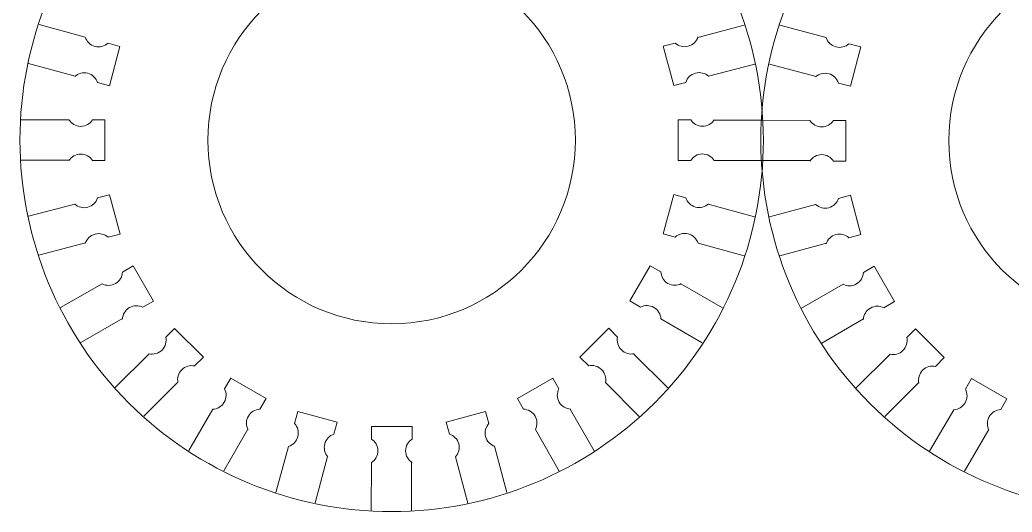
# Model space of a CAD drawing. Header units: centimetres. Extents: x -25 to 25, y -32.5 to 32.5.
# Drawn here: x 3.53 to 11.16, y -6.25 to -2.46 of the extents above; entities that cross this region are included whole.
import ezdxf

# ---------------------------------------------------------------- set-up
doc = ezdxf.new("R2010")
doc.units = ezdxf.units.CM
doc.header["$MEASUREMENT"] = 0
doc.layers.add('Capa 1', color=7, linetype='Continuous')

msp = doc.modelspace()

# ---------------------------------------------------------------- linework, layer by layer
at = {"layer": 'Capa 1', "color": 250, "lineweight": 9}
for points, knots in [([(6.38729, -0.52777), (7.14555, -0.52729), (7.87293, -0.82804), (8.40944, -1.36388), (8.40944, -1.36388), (8.94595, -1.8997), (9.24762, -2.63034), (9.2481, -3.38858), (9.2481, -3.38858), (9.24859, -4.14684), (8.94783, -4.87422), (8.41201, -5.41073), (8.41201, -5.41073), (7.87617, -5.94724), (7.14555, -6.24891), (6.38729, -6.24941), (6.38729, -6.24941), (5.62903, -6.24989), (4.90165, -5.94912), (4.36514, -5.4133), (4.36514, -5.4133), (3.82863, -4.87748), (3.52696, -4.14684), (3.52648, -3.38858), (3.52648, -3.38858), (3.526, -2.63034), (3.82675, -1.90294), (4.36259, -1.36643), (4.36259, -1.36643), (4.89841, -0.82992), (5.62903, -0.52825), (6.38729, -0.52777)], [0, 0, 0, 0, 0.1111111, 0.1111111, 0.1111111, 0.1111111, 0.2222222, 0.2222222, 0.2222222, 0.2222222, 0.3333333, 0.3333333, 0.3333333, 0.3333333, 0.4444444, 0.4444444, 0.4444444, 0.4444444, 0.5555556, 0.5555556, 0.5555556, 0.5555556, 0.6666667, 0.6666667, 0.6666667, 0.6666667, 0.7777778, 0.7777778, 0.7777778, 0.7777778, 1, 1, 1, 1]), ([(12.08951, -0.53133), (12.84777, -0.53085), (13.57516, -0.8316), (14.11167, -1.36744), (14.11167, -1.36744), (14.64817, -1.90326), (14.94984, -2.6339), (14.95032, -3.39214), (14.95032, -3.39214), (14.95082, -4.1504), (14.65005, -4.87778), (14.11423, -5.41429), (14.11423, -5.41429), (13.57839, -5.9508), (12.84777, -6.25247), (12.08951, -6.25297), (12.08951, -6.25297), (11.33126, -6.25344), (10.60387, -5.95268), (10.06736, -5.41686), (10.06736, -5.41686), (9.53086, -4.88103), (9.22918, -4.1504), (9.22871, -3.39214), (9.22871, -3.39214), (9.22823, -2.6339), (9.52898, -1.9065), (10.06481, -1.36999), (10.06481, -1.36999), (10.60064, -0.83348), (11.33126, -0.53181), (12.08951, -0.53133)], [0, 0, 0, 0, 0.1111111, 0.1111111, 0.1111111, 0.1111111, 0.2222222, 0.2222222, 0.2222222, 0.2222222, 0.3333333, 0.3333333, 0.3333333, 0.3333333, 0.4444444, 0.4444444, 0.4444444, 0.4444444, 0.5555556, 0.5555556, 0.5555556, 0.5555556, 0.6666667, 0.6666667, 0.6666667, 0.6666667, 0.7777778, 0.7777778, 0.7777778, 0.7777778, 1, 1, 1, 1]), ([(4.97321, -3.38861), (4.97321, -4.16958), (5.6063, -4.80267), (6.38726, -4.80267), (6.38726, -4.80267), (7.16823, -4.8027), (7.80135, -4.16958), (7.80135, -3.38861), (7.80135, -3.38861), (7.80138, -2.60762), (7.16823, -1.97453), (6.38729, -1.97453), (6.38729, -1.97453), (5.6063, -1.9745), (4.97321, -2.60762), (4.97321, -3.38861)], [0, 0, 0, 0, 0.2, 0.2, 0.2, 0.2, 0.4, 0.4, 0.4, 0.4, 0.6, 0.6, 0.6, 0.6, 1, 1, 1, 1]), ([(10.67544, -3.39217), (10.67544, -4.17314), (11.30852, -4.80622), (12.08949, -4.80622), (12.08949, -4.80622), (12.87046, -4.80625), (13.50357, -4.17314), (13.50357, -3.39217), (13.50357, -3.39217), (13.5036, -2.61117), (12.87046, -1.97809), (12.08952, -1.97809), (12.08952, -1.97809), (11.30852, -1.97806), (10.67544, -2.61117), (10.67544, -3.39217)], [0, 0, 0, 0, 0.2, 0.2, 0.2, 0.2, 0.4, 0.4, 0.4, 0.4, 0.6, 0.6, 0.6, 0.6, 1, 1, 1, 1]), ([(4.0292, -2.59523), (4.04, -2.62903), (4.06722, -2.65681), (4.10404, -2.66668), (4.10404, -2.66668), (4.14085, -2.67654), (4.17832, -2.6661), (4.20456, -2.64222)], [0, 0, 0, 0, 0.3333333, 0.3333333, 0.3333333, 0.3333333, 1, 1, 1, 1]), ([(8.74499, -2.59381), (8.7342, -2.62761), (8.70697, -2.65539), (8.67016, -2.66525), (8.67016, -2.66525), (8.63335, -2.67512), (8.59587, -2.66467), (8.56964, -2.64079)], [0, 0, 0, 0, 0.3333333, 0.3333333, 0.3333333, 0.3333333, 1, 1, 1, 1]), ([(4.20458, -2.64223), (4.20458, -2.64223), (4.29665, -2.66678), (4.29665, -2.66678), (4.29665, -2.66678), (4.29665, -2.66678), (4.21549, -2.96969), (4.21549, -2.96969), (4.21549, -2.96969), (4.21549, -2.96969), (4.12342, -2.94502), (4.12342, -2.94502)], [0, 0, 0, 0, 0.25, 0.25, 0.25, 0.25, 0.5, 0.5, 0.5, 0.5, 1, 1, 1, 1]), ([(8.65075, -2.9436), (8.65075, -2.9436), (8.55874, -2.96837), (8.55874, -2.96837), (8.55874, -2.96837), (8.55874, -2.96837), (8.47757, -2.66546), (8.47757, -2.66546), (8.47757, -2.66546), (8.47757, -2.66546), (8.56964, -2.64079), (8.56964, -2.64079)], [0, 0, 0, 0, 0.25, 0.25, 0.25, 0.25, 0.5, 0.5, 0.5, 0.5, 1, 1, 1, 1]), ([(9.73143, -2.59879), (9.74222, -2.63259), (9.76945, -2.66037), (9.80626, -2.67024), (9.80626, -2.67024), (9.84307, -2.6801), (9.88055, -2.66966), (9.90679, -2.64578)], [0, 0, 0, 0, 0.3333333, 0.3333333, 0.3333333, 0.3333333, 1, 1, 1, 1]), ([(9.90681, -2.64578), (9.90681, -2.64578), (9.99888, -2.67034), (9.99888, -2.67034), (9.99888, -2.67034), (9.99888, -2.67034), (9.91772, -2.97325), (9.91772, -2.97325), (9.91772, -2.97325), (9.91772, -2.97325), (9.82565, -2.94858), (9.82565, -2.94858)], [0, 0, 0, 0, 0.25, 0.25, 0.25, 0.25, 0.5, 0.5, 0.5, 0.5, 1, 1, 1, 1]), ([(3.94807, -2.89804), (3.97432, -2.87416), (4.01178, -2.86371), (4.0486, -2.87358), (4.0486, -2.87358), (4.08541, -2.88344), (4.11264, -2.91122), (4.12342, -2.94502)], [0, 0, 0, 0, 0.3333333, 0.3333333, 0.3333333, 0.3333333, 1, 1, 1, 1]), ([(8.82613, -2.89661), (8.79988, -2.87273), (8.76241, -2.86229), (8.7256, -2.87215), (8.7256, -2.87215), (8.68879, -2.88201), (8.66155, -2.9098), (8.65077, -2.9436)], [0, 0, 0, 0, 0.3333333, 0.3333333, 0.3333333, 0.3333333, 1, 1, 1, 1]), ([(9.65029, -2.90159), (9.67654, -2.87772), (9.71401, -2.86727), (9.75083, -2.87714), (9.75083, -2.87714), (9.78763, -2.887), (9.81487, -2.91478), (9.82565, -2.94858)], [0, 0, 0, 0, 0.3333333, 0.3333333, 0.3333333, 0.3333333, 1, 1, 1, 1]), ([(3.90422, -3.23258), (3.92339, -3.26244), (3.95688, -3.28223), (3.995, -3.28223), (3.995, -3.28223), (4.0331, -3.28223), (4.0666, -3.26244), (4.08576, -3.23258)], [0, 0, 0, 0, 0.3333333, 0.3333333, 0.3333333, 0.3333333, 1, 1, 1, 1]), ([(4.08578, -3.23258), (4.08578, -3.23258), (4.18107, -3.23247), (4.18107, -3.23247), (4.18107, -3.23247), (4.18107, -3.23247), (4.18107, -3.54607), (4.18107, -3.54607), (4.18107, -3.54607), (4.18107, -3.54607), (4.08576, -3.54607), (4.08576, -3.54607)], [0, 0, 0, 0, 0.25, 0.25, 0.25, 0.25, 0.5, 0.5, 0.5, 0.5, 1, 1, 1, 1]), ([(8.6888, -3.54459), (8.6888, -3.54459), (8.5935, -3.5447), (8.5935, -3.5447), (8.5935, -3.5447), (8.5935, -3.5447), (8.5935, -3.23111), (8.5935, -3.23111), (8.5935, -3.23111), (8.5935, -3.23111), (8.68882, -3.23111), (8.68882, -3.23111)], [0, 0, 0, 0, 0.25, 0.25, 0.25, 0.25, 0.5, 0.5, 0.5, 0.5, 1, 1, 1, 1]), ([(8.87036, -3.23111), (8.85119, -3.26096), (8.8177, -3.28075), (8.77958, -3.28075), (8.77958, -3.28075), (8.74148, -3.28075), (8.70798, -3.26096), (8.68882, -3.23111)], [0, 0, 0, 0, 0.3333333, 0.3333333, 0.3333333, 0.3333333, 1, 1, 1, 1]), ([(9.60644, -3.23614), (9.62562, -3.266), (9.6591, -3.28578), (9.69722, -3.28578), (9.69722, -3.28578), (9.73533, -3.28578), (9.76882, -3.266), (9.78799, -3.23614)], [0, 0, 0, 0, 0.3333333, 0.3333333, 0.3333333, 0.3333333, 1, 1, 1, 1]), ([(9.78801, -3.23614), (9.78801, -3.23614), (9.8833, -3.23603), (9.8833, -3.23603), (9.8833, -3.23603), (9.8833, -3.23603), (9.8833, -3.54963), (9.8833, -3.54963), (9.8833, -3.54963), (9.8833, -3.54963), (9.78799, -3.54963), (9.78799, -3.54963)], [0, 0, 0, 0, 0.25, 0.25, 0.25, 0.25, 0.5, 0.5, 0.5, 0.5, 1, 1, 1, 1]), ([(3.90422, -3.54607), (3.92339, -3.51621), (3.95688, -3.49642), (3.995, -3.49642), (3.995, -3.49642), (4.0331, -3.49642), (4.0666, -3.51621), (4.08576, -3.54607)], [0, 0, 0, 0, 0.3333333, 0.3333333, 0.3333333, 0.3333333, 1, 1, 1, 1]), ([(8.87036, -3.54459), (8.85119, -3.51473), (8.8177, -3.49495), (8.77958, -3.49495), (8.77958, -3.49495), (8.74148, -3.49495), (8.70798, -3.51473), (8.68882, -3.54459)], [0, 0, 0, 0, 0.3333333, 0.3333333, 0.3333333, 0.3333333, 1, 1, 1, 1]), ([(9.60644, -3.54963), (9.62562, -3.51977), (9.6591, -3.49998), (9.69722, -3.49998), (9.69722, -3.49998), (9.73533, -3.49998), (9.76882, -3.51977), (9.78799, -3.54963)], [0, 0, 0, 0, 0.3333333, 0.3333333, 0.3333333, 0.3333333, 1, 1, 1, 1]), ([(4.12383, -3.83357), (4.12383, -3.83357), (4.21584, -3.8088), (4.21584, -3.8088), (4.21584, -3.8088), (4.21584, -3.8088), (4.29701, -4.11171), (4.29701, -4.11171), (4.29701, -4.11171), (4.29701, -4.11171), (4.20494, -4.13638), (4.20494, -4.13638)], [0, 0, 0, 0, 0.25, 0.25, 0.25, 0.25, 0.5, 0.5, 0.5, 0.5, 1, 1, 1, 1]), ([(8.57, -4.13495), (8.57, -4.13495), (8.47792, -4.1104), (8.47792, -4.1104), (8.47792, -4.1104), (8.47792, -4.1104), (8.55909, -3.80748), (8.55909, -3.80748), (8.55909, -3.80748), (8.55909, -3.80748), (8.65115, -3.83215), (8.65115, -3.83215)], [0, 0, 0, 0, 0.25, 0.25, 0.25, 0.25, 0.5, 0.5, 0.5, 0.5, 1, 1, 1, 1]), ([(9.82605, -3.83713), (9.82605, -3.83713), (9.91807, -3.81236), (9.91807, -3.81236), (9.91807, -3.81236), (9.91807, -3.81236), (9.99923, -4.11527), (9.99923, -4.11527), (9.99923, -4.11527), (9.99923, -4.11527), (9.90717, -4.13994), (9.90717, -4.13994)], [0, 0, 0, 0, 0.25, 0.25, 0.25, 0.25, 0.5, 0.5, 0.5, 0.5, 1, 1, 1, 1]), ([(3.94845, -3.88057), (3.9747, -3.90444), (4.01216, -3.91489), (4.04898, -3.90502), (4.04898, -3.90502), (4.08579, -3.89516), (4.11303, -3.86738), (4.12381, -3.83358)], [0, 0, 0, 0, 0.3333333, 0.3333333, 0.3333333, 0.3333333, 1, 1, 1, 1]), ([(8.82651, -3.87914), (8.80026, -3.90302), (8.7628, -3.91346), (8.72598, -3.9036), (8.72598, -3.9036), (8.68917, -3.89373), (8.66193, -3.86595), (8.65115, -3.83215)], [0, 0, 0, 0, 0.3333333, 0.3333333, 0.3333333, 0.3333333, 1, 1, 1, 1]), ([(9.65068, -3.88412), (9.67692, -3.908), (9.71439, -3.91845), (9.75121, -3.90858), (9.75121, -3.90858), (9.78802, -3.89872), (9.81525, -3.87094), (9.82603, -3.83714)], [0, 0, 0, 0, 0.3333333, 0.3333333, 0.3333333, 0.3333333, 1, 1, 1, 1]), ([(4.02959, -4.18337), (4.04038, -4.14957), (4.0676, -4.12179), (4.10442, -4.11192), (4.10442, -4.11192), (4.14123, -4.10206), (4.17871, -4.1125), (4.20494, -4.13638)], [0, 0, 0, 0, 0.3333333, 0.3333333, 0.3333333, 0.3333333, 1, 1, 1, 1]), ([(8.74537, -4.18194), (8.73458, -4.14814), (8.70736, -4.12036), (8.67054, -4.11049), (8.67054, -4.11049), (8.63373, -4.10063), (8.59625, -4.11107), (8.57002, -4.13495)], [0, 0, 0, 0, 0.3333333, 0.3333333, 0.3333333, 0.3333333, 1, 1, 1, 1]), ([(9.73181, -4.18693), (9.7426, -4.15312), (9.76983, -4.12534), (9.80665, -4.11548), (9.80665, -4.11548), (9.84345, -4.10562), (9.88093, -4.11606), (9.90717, -4.13994)], [0, 0, 0, 0, 0.3333333, 0.3333333, 0.3333333, 0.3333333, 1, 1, 1, 1]), ([(4.15889, -4.49502), (4.19042, -4.51129), (4.22931, -4.51168), (4.26232, -4.49262), (4.26232, -4.49262), (4.29532, -4.47357), (4.31444, -4.43969), (4.31611, -4.40425)], [0, 0, 0, 0, 0.3333333, 0.3333333, 0.3333333, 0.3333333, 1, 1, 1, 1]), ([(4.31612, -4.40424), (4.31612, -4.40424), (4.39859, -4.35649), (4.39859, -4.35649), (4.39859, -4.35649), (4.39859, -4.35649), (4.55539, -4.62808), (4.55539, -4.62808), (4.55539, -4.62808), (4.55539, -4.62808), (4.47285, -4.67573), (4.47285, -4.67573)], [0, 0, 0, 0, 0.25, 0.25, 0.25, 0.25, 0.5, 0.5, 0.5, 0.5, 1, 1, 1, 1]), ([(8.30245, -4.67444), (8.30245, -4.67444), (8.21987, -4.6269), (8.21987, -4.6269), (8.21987, -4.6269), (8.21987, -4.6269), (8.37667, -4.35531), (8.37667, -4.35531), (8.37667, -4.35531), (8.37667, -4.35531), (8.45921, -4.40297), (8.45921, -4.40297)], [0, 0, 0, 0, 0.25, 0.25, 0.25, 0.25, 0.5, 0.5, 0.5, 0.5, 1, 1, 1, 1]), ([(8.61643, -4.49374), (8.5849, -4.51001), (8.546, -4.5104), (8.513, -4.49134), (8.513, -4.49134), (8.47999, -4.47229), (8.46088, -4.43841), (8.45921, -4.40297)], [0, 0, 0, 0, 0.3333333, 0.3333333, 0.3333333, 0.3333333, 1, 1, 1, 1]), ([(9.86111, -4.49858), (9.89264, -4.51485), (9.93154, -4.51524), (9.96455, -4.49618), (9.96455, -4.49618), (9.99755, -4.47713), (10.01666, -4.44324), (10.01833, -4.40781)], [0, 0, 0, 0, 0.3333333, 0.3333333, 0.3333333, 0.3333333, 1, 1, 1, 1]), ([(10.01835, -4.4078), (10.01835, -4.4078), (10.10082, -4.36005), (10.10082, -4.36005), (10.10082, -4.36005), (10.10082, -4.36005), (10.25762, -4.63163), (10.25762, -4.63163), (10.25762, -4.63163), (10.25762, -4.63163), (10.17507, -4.67929), (10.17507, -4.67929)], [0, 0, 0, 0, 0.25, 0.25, 0.25, 0.25, 0.5, 0.5, 0.5, 0.5, 1, 1, 1, 1]), ([(8.45969, -4.76522), (8.45801, -4.72978), (8.43891, -4.6959), (8.4059, -4.67684), (8.4059, -4.67684), (8.3729, -4.65779), (8.33399, -4.65818), (8.30247, -4.67445)], [0, 0, 0, 0, 0.3333333, 0.3333333, 0.3333333, 0.3333333, 1, 1, 1, 1]), ([(4.31563, -4.7665), (4.3173, -4.73106), (4.33641, -4.69718), (4.36942, -4.67812), (4.36942, -4.67812), (4.40242, -4.65907), (4.44132, -4.65946), (4.47285, -4.67573)], [0, 0, 0, 0, 0.3333333, 0.3333333, 0.3333333, 0.3333333, 1, 1, 1, 1]), ([(10.01785, -4.77006), (10.01953, -4.73462), (10.03864, -4.70074), (10.07165, -4.68168), (10.07165, -4.68168), (10.10465, -4.66263), (10.14355, -4.66302), (10.17507, -4.67929)], [0, 0, 0, 0, 0.3333333, 0.3333333, 0.3333333, 0.3333333, 1, 1, 1, 1]), ([(4.64957, -4.90569), (4.64957, -4.90569), (4.71687, -4.83822), (4.71687, -4.83822), (4.71687, -4.83822), (4.71687, -4.83822), (4.93861, -5.05997), (4.93861, -5.05997), (4.93861, -5.05997), (4.93861, -5.05997), (4.87122, -5.12737), (4.87122, -5.12737)], [0, 0, 0, 0, 0.25, 0.25, 0.25, 0.25, 0.5, 0.5, 0.5, 0.5, 1, 1, 1, 1]), ([(7.90439, -5.12631), (7.90439, -5.12631), (7.83693, -5.05901), (7.83693, -5.05901), (7.83693, -5.05901), (7.83693, -5.05901), (8.05867, -4.83726), (8.05867, -4.83726), (8.05867, -4.83726), (8.05867, -4.83726), (8.12607, -4.90466), (8.12607, -4.90466)], [0, 0, 0, 0, 0.25, 0.25, 0.25, 0.25, 0.5, 0.5, 0.5, 0.5, 1, 1, 1, 1]), ([(10.35179, -4.90924), (10.35179, -4.90924), (10.41909, -4.84178), (10.41909, -4.84178), (10.41909, -4.84178), (10.41909, -4.84178), (10.64084, -5.06353), (10.64084, -5.06353), (10.64084, -5.06353), (10.64084, -5.06353), (10.57344, -5.13093), (10.57344, -5.13093)], [0, 0, 0, 0, 0.25, 0.25, 0.25, 0.25, 0.5, 0.5, 0.5, 0.5, 1, 1, 1, 1]), ([(4.52118, -5.03407), (4.55585, -5.04163), (4.59352, -5.03194), (4.62047, -5.00499), (4.62047, -5.00499), (4.64742, -4.97804), (4.65711, -4.94036), (4.64955, -4.9057)], [0, 0, 0, 0, 0.3333333, 0.3333333, 0.3333333, 0.3333333, 1, 1, 1, 1]), ([(8.25444, -5.03303), (8.21977, -5.04058), (8.1821, -5.03089), (8.15515, -5.00394), (8.15515, -5.00394), (8.1282, -4.977), (8.11851, -4.93932), (8.12607, -4.90466)], [0, 0, 0, 0, 0.3333333, 0.3333333, 0.3333333, 0.3333333, 1, 1, 1, 1]), ([(10.22341, -5.03763), (10.25808, -5.04518), (10.29575, -5.0355), (10.3227, -5.00854), (10.3227, -5.00854), (10.34964, -4.9816), (10.35934, -4.94392), (10.35178, -4.90926)], [0, 0, 0, 0, 0.3333333, 0.3333333, 0.3333333, 0.3333333, 1, 1, 1, 1]), ([(4.74285, -5.25574), (4.73529, -5.22107), (4.74498, -5.1834), (4.77193, -5.15645), (4.77193, -5.15645), (4.79888, -5.1295), (4.83656, -5.11981), (4.87122, -5.12737)], [0, 0, 0, 0, 0.3333333, 0.3333333, 0.3333333, 0.3333333, 1, 1, 1, 1]), ([(8.03277, -5.25469), (8.04033, -5.22002), (8.03064, -5.18235), (8.00369, -5.1554), (8.00369, -5.1554), (7.97674, -5.12846), (7.93907, -5.11876), (7.9044, -5.12632)], [0, 0, 0, 0, 0.3333333, 0.3333333, 0.3333333, 0.3333333, 1, 1, 1, 1]), ([(10.44507, -5.2593), (10.43752, -5.22463), (10.44721, -5.18696), (10.47416, -5.16), (10.47416, -5.16), (10.50111, -5.13306), (10.53878, -5.12336), (10.57344, -5.13093)], [0, 0, 0, 0, 0.3333333, 0.3333333, 0.3333333, 0.3333333, 1, 1, 1, 1]), ([(5.10143, -5.30375), (5.10143, -5.30375), (5.14898, -5.22117), (5.14898, -5.22117), (5.14898, -5.22117), (5.14898, -5.22117), (5.42056, -5.37797), (5.42056, -5.37797), (5.42056, -5.37797), (5.42056, -5.37797), (5.37291, -5.46051), (5.37291, -5.46051)], [0, 0, 0, 0, 0.25, 0.25, 0.25, 0.25, 0.5, 0.5, 0.5, 0.5, 1, 1, 1, 1]), ([(7.40294, -5.45975), (7.40294, -5.45975), (7.35519, -5.37728), (7.35519, -5.37728), (7.35519, -5.37728), (7.35519, -5.37728), (7.62678, -5.22049), (7.62678, -5.22049), (7.62678, -5.22049), (7.62678, -5.22049), (7.67444, -5.30303), (7.67444, -5.30303)], [0, 0, 0, 0, 0.25, 0.25, 0.25, 0.25, 0.5, 0.5, 0.5, 0.5, 1, 1, 1, 1]), ([(10.80366, -5.30731), (10.80366, -5.30731), (10.8512, -5.22472), (10.8512, -5.22472), (10.8512, -5.22472), (10.8512, -5.22472), (11.12279, -5.38152), (11.12279, -5.38152), (11.12279, -5.38152), (11.12279, -5.38152), (11.07513, -5.46407), (11.07513, -5.46407)], [0, 0, 0, 0, 0.25, 0.25, 0.25, 0.25, 0.5, 0.5, 0.5, 0.5, 1, 1, 1, 1]), ([(5.01065, -5.46099), (5.04609, -5.45931), (5.07997, -5.4402), (5.09903, -5.40719), (5.09903, -5.40719), (5.11808, -5.37419), (5.1177, -5.33529), (5.10142, -5.30377)], [0, 0, 0, 0, 0.3333333, 0.3333333, 0.3333333, 0.3333333, 1, 1, 1, 1]), ([(7.76521, -5.46025), (7.72976, -5.45857), (7.69588, -5.43947), (7.67683, -5.40646), (7.67683, -5.40646), (7.65777, -5.37345), (7.65816, -5.33455), (7.67444, -5.30303)], [0, 0, 0, 0, 0.3333333, 0.3333333, 0.3333333, 0.3333333, 1, 1, 1, 1]), ([(10.71288, -5.46455), (10.74832, -5.46287), (10.7822, -5.44376), (10.80126, -5.41075), (10.80126, -5.41075), (10.82031, -5.37775), (10.81992, -5.33885), (10.80365, -5.30732)], [0, 0, 0, 0, 0.3333333, 0.3333333, 0.3333333, 0.3333333, 1, 1, 1, 1]), ([(5.28214, -5.61773), (5.26587, -5.5862), (5.26547, -5.5473), (5.28453, -5.51429), (5.28453, -5.51429), (5.30359, -5.48129), (5.33747, -5.46218), (5.37291, -5.46051)], [0, 0, 0, 0, 0.3333333, 0.3333333, 0.3333333, 0.3333333, 1, 1, 1, 1]), ([(5.64093, -5.5713), (5.64093, -5.5713), (5.66548, -5.47922), (5.66548, -5.47922), (5.66548, -5.47922), (5.66548, -5.47922), (5.96839, -5.56039), (5.96839, -5.56039), (5.96839, -5.56039), (5.96839, -5.56039), (5.94372, -5.65245), (5.94372, -5.65245)], [0, 0, 0, 0, 0.25, 0.25, 0.25, 0.25, 0.5, 0.5, 0.5, 0.5, 1, 1, 1, 1]), ([(6.83228, -5.65205), (6.83228, -5.65205), (6.8075, -5.56003), (6.8075, -5.56003), (6.8075, -5.56003), (6.8075, -5.56003), (7.11041, -5.47887), (7.11041, -5.47887), (7.11041, -5.47887), (7.11041, -5.47887), (7.13508, -5.57093), (7.13508, -5.57093)], [0, 0, 0, 0, 0.25, 0.25, 0.25, 0.25, 0.5, 0.5, 0.5, 0.5, 1, 1, 1, 1]), ([(7.49372, -5.61699), (7.50999, -5.58546), (7.51038, -5.54656), (7.49133, -5.51355), (7.49133, -5.51355), (7.47227, -5.48055), (7.43839, -5.46144), (7.40295, -5.45977)], [0, 0, 0, 0, 0.3333333, 0.3333333, 0.3333333, 0.3333333, 1, 1, 1, 1]), ([(10.98436, -5.62129), (10.96809, -5.58975), (10.9677, -5.55086), (10.98676, -5.51785), (10.98676, -5.51785), (11.00581, -5.48485), (11.0397, -5.46573), (11.07513, -5.46407)], [0, 0, 0, 0, 0.3333333, 0.3333333, 0.3333333, 0.3333333, 1, 1, 1, 1]), ([(5.59394, -5.74667), (5.62774, -5.73588), (5.65552, -5.70866), (5.66538, -5.67184), (5.66538, -5.67184), (5.67524, -5.63503), (5.6648, -5.59755), (5.64092, -5.57132)], [0, 0, 0, 0, 0.3333333, 0.3333333, 0.3333333, 0.3333333, 1, 1, 1, 1]), ([(7.18207, -5.74629), (7.14827, -5.7355), (7.12049, -5.70827), (7.11062, -5.67145), (7.11062, -5.67145), (7.10076, -5.63465), (7.1112, -5.59717), (7.13508, -5.57093)], [0, 0, 0, 0, 0.3333333, 0.3333333, 0.3333333, 0.3333333, 1, 1, 1, 1]), ([(6.23129, -5.69009), (6.23129, -5.69009), (6.23117, -5.5948), (6.23117, -5.5948), (6.23117, -5.5948), (6.23117, -5.5948), (6.54477, -5.5948), (6.54477, -5.5948), (6.54477, -5.5948), (6.54477, -5.5948), (6.54477, -5.69011), (6.54477, -5.69011)], [0, 0, 0, 0, 0.25, 0.25, 0.25, 0.25, 0.5, 0.5, 0.5, 0.5, 1, 1, 1, 1]), ([(5.89674, -5.82781), (5.87286, -5.80156), (5.86242, -5.76409), (5.87228, -5.72728), (5.87228, -5.72728), (5.88214, -5.69047), (5.90993, -5.66323), (5.94372, -5.65245)], [0, 0, 0, 0, 0.3333333, 0.3333333, 0.3333333, 0.3333333, 1, 1, 1, 1]), ([(6.23129, -5.87166), (6.26114, -5.85248), (6.28093, -5.819), (6.28093, -5.78088), (6.28093, -5.78088), (6.28093, -5.74277), (6.26114, -5.70928), (6.23129, -5.69011)], [0, 0, 0, 0, 0.3333333, 0.3333333, 0.3333333, 0.3333333, 1, 1, 1, 1]), ([(6.54477, -5.87166), (6.51491, -5.85248), (6.49513, -5.819), (6.49513, -5.78088), (6.49513, -5.78088), (6.49513, -5.74277), (6.51491, -5.70928), (6.54477, -5.69011)], [0, 0, 0, 0, 0.3333333, 0.3333333, 0.3333333, 0.3333333, 1, 1, 1, 1]), ([(6.87927, -5.82743), (6.90314, -5.80118), (6.91359, -5.76371), (6.90372, -5.72689), (6.90372, -5.72689), (6.89386, -5.69009), (6.86608, -5.66285), (6.83228, -5.65207)], [0, 0, 0, 0, 0.3333333, 0.3333333, 0.3333333, 0.3333333, 1, 1, 1, 1])]:
    msp.add_open_spline(points, degree=3, knots=knots, dxfattribs=at)
for points in [[(3.67397, -2.49851), (3.67397, -2.49851), (4.0292, -2.59523), (4.0292, -2.59523)], [(8.74353, -2.59809), (8.74353, -2.59809), (9.1013, -2.50201), (9.1013, -2.50201)], [(9.3762, -2.50207), (9.3762, -2.50207), (9.73143, -2.59879), (9.73143, -2.59879)], [(3.95147, -2.89506), (3.95147, -2.89506), (3.5936, -2.79938), (3.5936, -2.79938)], [(9.18213, -2.80276), (9.18213, -2.80276), (8.82613, -2.89661), (8.82613, -2.89661)], [(9.6537, -2.89862), (9.6537, -2.89862), (9.29583, -2.80294), (9.29583, -2.80294)], [(3.53606, -3.2311), (3.53606, -3.2311), (3.90422, -3.23258), (3.90422, -3.23258)], [(8.86784, -3.23486), (8.86784, -3.23486), (9.23828, -3.23465), (9.23828, -3.23465)], [(9.23828, -3.23465), (9.23828, -3.23465), (9.60644, -3.23614), (9.60644, -3.23614)], [(3.90674, -3.54231), (3.90674, -3.54231), (3.5363, -3.54252), (3.5363, -3.54252)], [(9.23852, -3.54608), (9.23852, -3.54608), (8.87036, -3.54459), (8.87036, -3.54459)], [(9.60896, -3.54587), (9.60896, -3.54587), (9.23852, -3.54608), (9.23852, -3.54608)], [(3.59245, -3.97442), (3.59245, -3.97442), (3.94845, -3.88057), (3.94845, -3.88057)], [(8.82311, -3.88211), (8.82311, -3.88211), (9.18098, -3.97779), (9.18098, -3.97779)], [(9.29467, -3.97797), (9.29467, -3.97797), (9.65068, -3.88412), (9.65068, -3.88412)], [(4.03105, -4.17909), (4.03105, -4.17909), (3.67328, -4.27517), (3.67328, -4.27517)], [(9.10061, -4.27866), (9.10061, -4.27866), (8.74537, -4.18194), (8.74537, -4.18194)], [(9.73327, -4.18265), (9.73327, -4.18265), (9.37551, -4.27872), (9.37551, -4.27872)], [(3.8393, -4.67781), (3.8393, -4.67781), (4.15889, -4.49502), (4.15889, -4.49502)], [(8.61237, -4.49573), (8.61237, -4.49573), (8.93329, -4.68077), (8.93329, -4.68077)], [(9.54153, -4.68137), (9.54153, -4.68137), (9.86111, -4.49858), (9.86111, -4.49858)], [(4.31593, -4.76199), (4.31593, -4.76199), (3.99522, -4.94739), (3.99522, -4.94739)], [(8.77778, -4.95059), (8.77778, -4.95059), (8.45969, -4.76522), (8.45969, -4.76522)], [(10.01816, -4.76555), (10.01816, -4.76555), (9.69745, -4.95095), (9.69745, -4.95095)], [(4.2598, -5.29335), (4.2598, -5.29335), (4.52118, -5.03407), (4.52118, -5.03407)], [(8.25, -5.0339), (8.25, -5.0339), (8.51209, -5.2957), (8.51209, -5.2957)], [(9.96203, -5.29691), (9.96203, -5.29691), (10.22341, -5.03763), (10.22341, -5.03763)], [(4.74197, -5.2513), (4.74197, -5.2513), (4.48018, -5.51339), (4.48018, -5.51339)], [(8.29205, -5.51608), (8.29205, -5.51608), (8.03277, -5.25469), (8.03277, -5.25469)], [(10.4442, -5.25486), (10.4442, -5.25486), (10.18241, -5.51695), (10.18241, -5.51695)], [(4.82528, -5.77908), (4.82528, -5.77908), (5.01065, -5.46099), (5.01065, -5.46099)], [(7.7607, -5.45995), (7.7607, -5.45995), (7.9461, -5.78065), (7.9461, -5.78065)], [(10.52751, -5.78264), (10.52751, -5.78264), (10.71288, -5.46455), (10.71288, -5.46455)], [(5.28014, -5.61367), (5.28014, -5.61367), (5.0951, -5.93459), (5.0951, -5.93459)], [(7.67651, -5.93657), (7.67651, -5.93657), (7.49372, -5.61699), (7.49372, -5.61699)], [(10.98237, -5.61723), (10.98237, -5.61723), (10.79733, -5.93814), (10.79733, -5.93814)], [(5.49721, -6.1019), (5.49721, -6.1019), (5.59394, -5.74667), (5.59394, -5.74667)], [(7.17779, -5.74483), (7.17779, -5.74483), (7.27387, -6.10259), (7.27387, -6.10259)], [(5.89376, -5.8244), (5.89376, -5.8244), (5.79809, -6.18228), (5.79809, -6.18228)], [(6.2298, -6.23982), (6.2298, -6.23982), (6.23129, -5.87166), (6.23129, -5.87166)], [(6.54101, -5.86914), (6.54101, -5.86914), (6.54122, -6.23958), (6.54122, -6.23958)], [(6.97312, -6.18343), (6.97312, -6.18343), (6.87927, -5.82743), (6.87927, -5.82743)]]:
    msp.add_open_spline(points, degree=3, dxfattribs=at)

doc.saveas('drawing.dxf')
